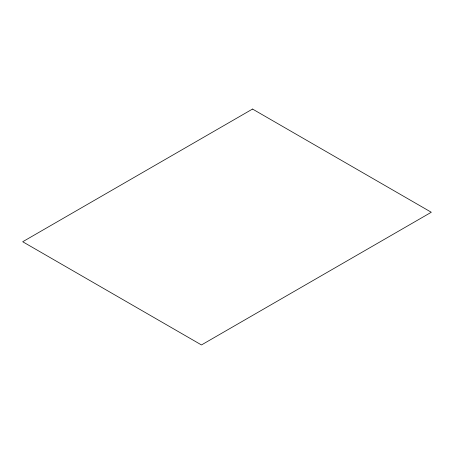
<?xml version="1.0" encoding="UTF-8"?>
<svg xmlns="http://www.w3.org/2000/svg" width="454" height="454" viewBox="0 0 454 454"><rect width="100%" height="100%" fill="white"/><g stroke="black" fill="none" stroke-linecap="round" stroke-linejoin="round"><path stroke-width="0.68" d="M252.537 109.051L22.7 241.744L201.463 344.949L431.3 212.256L252.537 109.051"/></g></svg>
